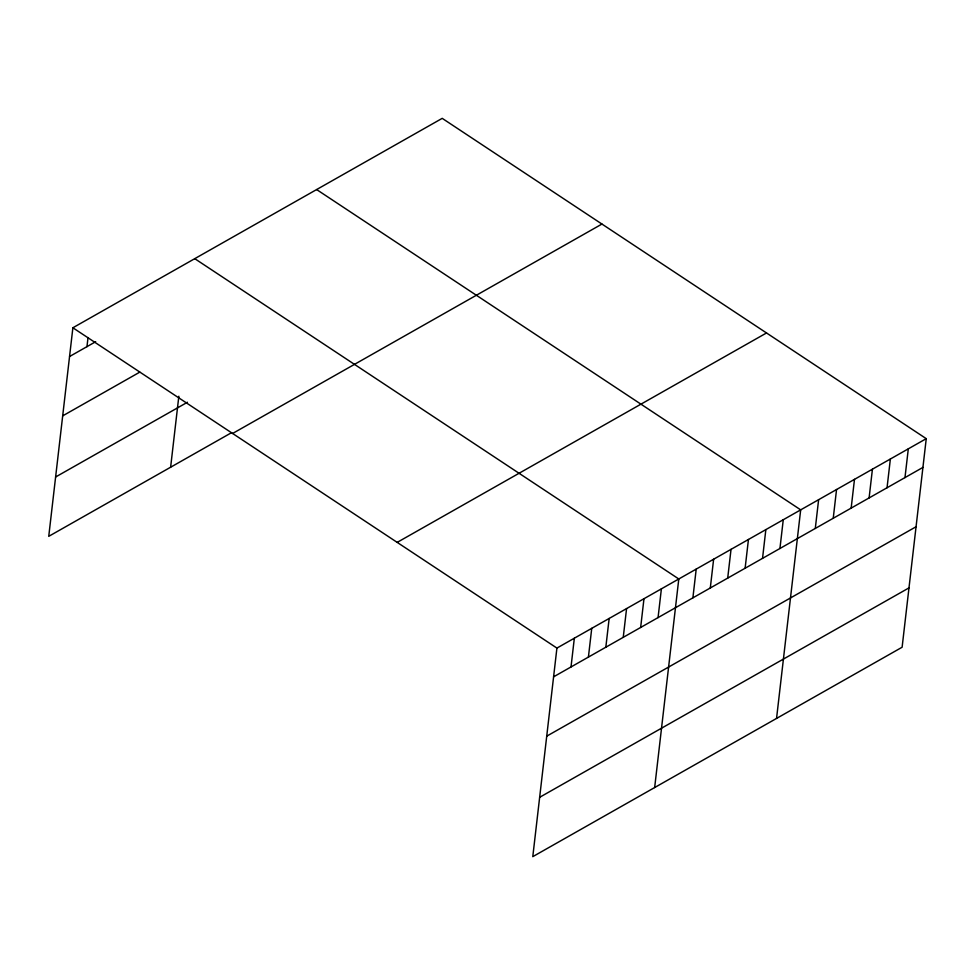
<?xml version="1.0" encoding="UTF-8"?>
<svg xmlns="http://www.w3.org/2000/svg" width="975" height="975" viewBox="0 0 975 975"><rect width="100%" height="100%" fill="white"/><g stroke="black" fill="none" stroke-linecap="round" stroke-linejoin="round"><path stroke-width="1.46" d="M926.25 438.665L556.92 648.082L532.789 856.647L902.119 647.229L926.25 438.665L442.211 118.353L72.881 327.771L48.75 536.335L231.562 432.668M86.97 346.649L88.018 337.569M170.625 467.22L178.839 396.24M571.009 666.961L574.336 638.211M588.413 657.089L591.74 628.339M605.828 647.205L609.156 618.467M623.244 637.333L626.572 608.595M640.648 627.461L643.975 598.723M658.064 617.589L661.391 588.851M654.664 787.532L678.795 578.979L194.756 258.668M692.884 597.846L696.211 569.107M710.3 587.974L713.627 559.236M727.703 578.102L731.031 549.364M745.119 568.23L748.447 539.48M762.535 558.358L765.85 529.608M779.939 548.486L783.266 519.736M776.551 718.429L800.682 509.864L316.643 189.564M815.295 528.438L818.622 499.7M833.235 518.273L836.55 489.523M851.163 508.097L854.49 479.359M869.103 497.933L872.43 469.182M887.043 487.756L890.37 459.006M904.983 477.579L908.31 448.841M69.554 356.521L95.672 341.713M62.692 415.862L139.791 372.133M55.612 476.994L187.444 402.248M232.611 433.473L601.941 224.055M397.191 542.38L766.521 332.962M553.593 676.833L922.923 467.415M546.731 736.162L916.061 526.756M539.65 797.306L908.98 587.888M72.881 327.771L556.92 648.082"/></g></svg>
